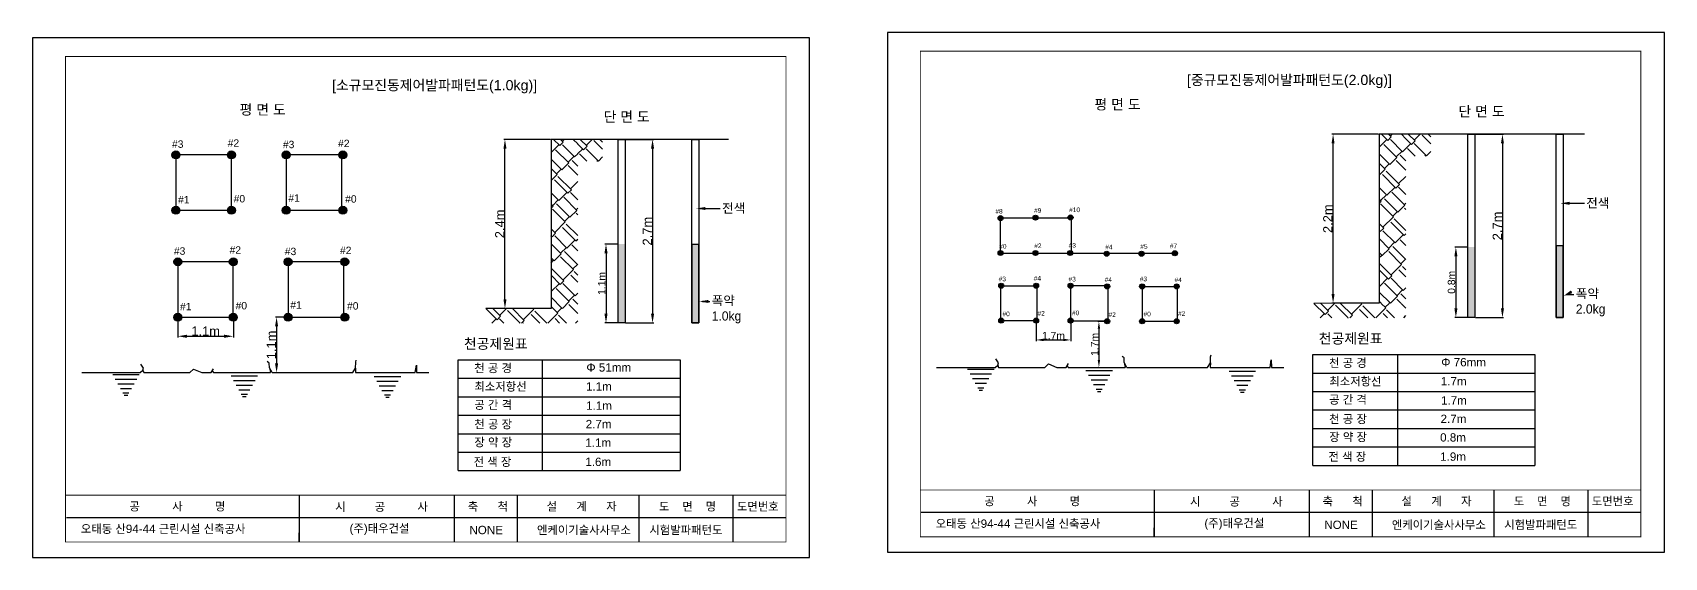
# Model space of a CAD drawing. Header units: millimetres. Extents: x -19 to 11377, y -963 to 606.
# Drawn here: x 7049 to 8815, y 15 to 583 of the extents above; entities that cross this region are included whole.
import ezdxf
from ezdxf import colors
from ezdxf.entities.mleader import LeaderData, LeaderLine
from ezdxf.enums import TextEntityAlignment as Align
from ezdxf.math import Vec2, Vec3

# ---------------------------------------------------------------- set-up
doc = ezdxf.new("R2010")
doc.units = ezdxf.units.MM
doc.layers.get('Defpoints').update_dxf_attribs({"color": 5})
doc.layers.add('FORM-TXT', color=2, linetype='Continuous')
doc.layers.add('도각', color=7, linetype='Continuous')
doc.styles.get("Standard").update_dxf_attribs({"font": 'arial.ttf'})
doc.dimstyles.new('ISO-25', dxfattribs={"dimtxt": 2.5, "dimasz": 2.5, "dimexe": 1.25, "dimexo": 0.625, "dimtad": 1, "dimtxsty": 'Standard', "dimcen": 2.5, "dimadec": 0, "dimazin": 0, "dimtfac": 1, "dimtmove": 0, "dimatfit": 3, "dimfxl": 1, "dimarcsym": 0})
pattern_1 = [(45, (7048.087, -17.987), (16.9727, 47.14634), [10.668, -8.89, 12.446, -5.334, 16.002, -7.112]), (45, (7055.002, -9.815), (16.9727, 47.14634), [8.89, -33.782, 7.112, -10.668]), (45, (7071.66, 3.7), (16.9727, 47.14634), [5.334, -55.118]), (135, (7048.087, -17.987), (-25.77334, 4.40033), [20.447, -64.897]), (135, (7055.63, -10.444), (-25.77334, 4.40033), [20.0025, -65.3415]), (135, (7061.917, -4.158), (-25.77334, 4.40033), [18.669, -66.675]), (135, (7071.66, 3.7), (-25.77334, 4.40033), [20.447, -64.897]), (135, (7075.432, 7.472), (-25.77334, 4.40033), [20.447, -64.897]), (135, (7085.804, 19.73), (-25.77334, 4.40033), [19.558, -65.786])]
pattern_2 = [(45, (7944.52, -12.327), (16.9727, 47.14634), [10.668, -8.89, 12.446, -5.334, 16.002, -7.112]), (45, (7951.435, -4.155), (16.9727, 47.14634), [8.89, -33.782, 7.112, -10.668]), (45, (7968.093, 9.36), (16.9727, 47.14634), [5.334, -55.118]), (135, (7944.52, -12.327), (-25.77334, 4.40033), [20.447, -64.897]), (135, (7952.064, -4.784), (-25.77334, 4.40033), [20.0025, -65.3415]), (135, (7958.35, 1.503), (-25.77334, 4.40033), [18.669, -66.675]), (135, (7968.093, 9.36), (-25.77334, 4.40033), [20.447, -64.897]), (135, (7971.865, 13.132), (-25.77334, 4.40033), [20.447, -64.897]), (135, (7982.237, 25.39), (-25.77334, 4.40033), [19.558, -65.786])]

# ---------------------------------------------------------------- blocks, each defined once
blk = doc.blocks.new('*D70')
at = {"color": 0, "lineweight": -2, "transparency": 16777216}
for p, q in [((7690.5, 467.5), (7720.9, 467.5)), ((7719.7, 457.5), (7719.7, 278.8)), ((7690.5, 268.8), (7720.9, 268.8))]:
    blk.add_line(p, q, dxfattribs=at)
at = {"color": 0, "transparency": 16777216}
for points in [[(7718, 457.5), (7721.4, 457.5), (7719.7, 467.5)], [(7718, 278.8), (7721.4, 278.8), (7719.7, 268.8)]]:
    blk.add_solid(points, dxfattribs=at)
at = {"layer": 'Defpoints', "color": 0, "transparency": 16777216}
for p in [(7689.9, 467.5), (7689.9, 268.8), (7719.7, 268.8)]:
    blk.add_point(p, dxfattribs=at)
at = {"color": 0, "transparency": 16777216, "insert": (7714, 368.1), "char_height": 10, "attachment_point": 5, "rotation": 90}
blk.add_mtext('2.7m', dxfattribs=at)
blk = doc.blocks.new('*D71')
at = {"color": 0, "lineweight": -2, "transparency": 16777216}
for p, q in [((7609.3, 467.5), (7558.7, 467.5)), ((7559.9, 294.4), (7559.9, 457.5)), ((7609.3, 284.4), (7558.7, 284.4))]:
    blk.add_line(p, q, dxfattribs=at)
at = {"color": 0, "transparency": 16777216}
for points in [[(7558.3, 457.5), (7561.6, 457.5), (7559.9, 467.5)], [(7558.3, 294.4), (7561.6, 294.4), (7559.9, 284.4)]]:
    blk.add_solid(points, dxfattribs=at)
at = {"layer": 'Defpoints', "color": 0, "transparency": 16777216}
for p in [(7559.9, 467.5), (7609.9, 467.5), (7609.9, 284.4)]:
    blk.add_point(p, dxfattribs=at)
at = {"color": 0, "transparency": 16777216, "insert": (7554.3, 376), "char_height": 10, "attachment_point": 5, "rotation": 90}
blk.add_mtext('2.4m', dxfattribs=at)
blk = doc.blocks.new('*D69')
at = {"color": 0, "lineweight": -2, "transparency": 16777216}
for p, q in [((7682.1, 354.2), (7668, 354.2)), ((7669.3, 344.2), (7669.3, 278.8)), ((7682.1, 268.8), (7668, 268.8))]:
    blk.add_line(p, q, dxfattribs=at)
at = {"color": 0, "transparency": 16777216}
for points in [[(7667.6, 344.2), (7671, 344.2), (7669.3, 354.2)], [(7667.6, 278.8), (7671, 278.8), (7669.3, 268.8)]]:
    blk.add_solid(points, dxfattribs=at)
at = {"layer": 'Defpoints', "color": 0, "transparency": 16777216}
for p in [(7682.4, 354.2), (7669.3, 268.8), (7682.4, 268.8)]:
    blk.add_point(p, dxfattribs=at)
at = {"color": 0, "transparency": 16777216, "insert": (7664.7, 311.5), "char_height": 8, "attachment_point": 5, "rotation": 90}
blk.add_mtext('1.1m', dxfattribs=at)
blk = doc.blocks.new('*D72')
at = {"color": 0, "lineweight": -2, "transparency": 16777216}
for p, q in [((7324.5, 274.9), (7311.4, 274.9)), ((7312.7, 264.9), (7312.7, 224.9)), ((7308.4, 214.9), (7313.9, 214.9))]:
    blk.add_line(p, q, dxfattribs=at)
at = {"color": 0, "transparency": 16777216}
for points in [[(7311, 264.9), (7314.4, 264.9), (7312.7, 274.9)], [(7311, 224.9), (7314.4, 224.9), (7312.7, 214.9)]]:
    blk.add_solid(points, dxfattribs=at)
at = {"layer": 'Defpoints', "color": 0, "transparency": 16777216}
for p in [(7325.1, 274.9), (7307.8, 214.9), (7312.7, 214.9)]:
    blk.add_point(p, dxfattribs=at)
at = {"color": 0, "transparency": 16777216, "insert": (7307, 244.9), "char_height": 10, "attachment_point": 5, "rotation": 90}
blk.add_mtext('1.1m', dxfattribs=at)
blk = doc.blocks.new('*D73')
at = {"color": 0, "lineweight": -2, "transparency": 16777216}
for p, q in [((7205.8, 274.3), (7205.8, 253)), ((7265.9, 274.3), (7265.9, 253)), ((7215.8, 254.3), (7255.9, 254.3))]:
    blk.add_line(p, q, dxfattribs=at)
at = {"color": 0, "transparency": 16777216}
for points in [[(7215.8, 256), (7215.8, 252.6), (7205.8, 254.3)], [(7255.9, 256), (7255.9, 252.6), (7265.9, 254.3)]]:
    blk.add_solid(points, dxfattribs=at)
at = {"layer": 'Defpoints', "color": 0, "transparency": 16777216}
for p in [(7205.8, 274.9), (7265.9, 274.9), (7265.9, 254.3)]:
    blk.add_point(p, dxfattribs=at)
at = {"color": 0, "transparency": 16777216, "insert": (7235.9, 259.9), "char_height": 10, "attachment_point": 5}
blk.add_mtext('1.1m', dxfattribs=at)
blk = doc.blocks.new('*D75')
at = {"color": 0, "lineweight": -2, "transparency": 16777216}
for p, q in [((8610.5, 473.1), (8641, 473.1)), ((8639.7, 463.1), (8639.7, 284.5)), ((8610.5, 274.5), (8641, 274.5))]:
    blk.add_line(p, q, dxfattribs=at)
at = {"color": 0, "transparency": 16777216}
for points in [[(8638.1, 463.1), (8641.4, 463.1), (8639.7, 473.1)], [(8638.1, 284.5), (8641.4, 284.5), (8639.7, 274.5)]]:
    blk.add_solid(points, dxfattribs=at)
at = {"layer": 'Defpoints', "color": 0, "transparency": 16777216}
for p in [(8609.9, 473.1), (8609.9, 274.5), (8639.7, 274.5)]:
    blk.add_point(p, dxfattribs=at)
at = {"color": 0, "transparency": 16777216, "insert": (8634.1, 373.8), "char_height": 10, "attachment_point": 5, "rotation": 90}
blk.add_mtext('2.7m', dxfattribs=at)
blk = doc.blocks.new('*D76')
at = {"color": 0, "lineweight": -2, "transparency": 16777216}
for p, q in [((8505.7, 473.1), (8455.1, 473.1)), ((8456.4, 300.1), (8456.4, 463.1)), ((8505.7, 290.1), (8455.1, 290.1))]:
    blk.add_line(p, q, dxfattribs=at)
at = {"color": 0, "transparency": 16777216}
for points in [[(8454.7, 463.1), (8458, 463.1), (8456.4, 473.1)], [(8454.7, 300.1), (8458, 300.1), (8456.4, 290.1)]]:
    blk.add_solid(points, dxfattribs=at)
at = {"layer": 'Defpoints', "color": 0, "transparency": 16777216}
for p in [(8456.4, 473.1), (8506.3, 473.1), (8506.3, 290.1)]:
    blk.add_point(p, dxfattribs=at)
at = {"color": 0, "transparency": 16777216, "insert": (8450.7, 381.6), "char_height": 10, "attachment_point": 5, "rotation": 90}
blk.add_mtext('2.2m', dxfattribs=at)
blk = doc.blocks.new('*D74')
at = {"color": 0, "lineweight": -2, "transparency": 16777216}
for p, q in [((8602.1, 350.9), (8588.1, 350.9)), ((8589.3, 340.9), (8589.3, 284.5)), ((8602.1, 274.5), (8588.1, 274.5))]:
    blk.add_line(p, q, dxfattribs=at)
at = {"color": 0, "transparency": 16777216}
for points in [[(8587.7, 340.9), (8591, 340.9), (8589.3, 350.9)], [(8587.7, 284.5), (8591, 284.5), (8589.3, 274.5)]]:
    blk.add_solid(points, dxfattribs=at)
at = {"layer": 'Defpoints', "color": 0, "transparency": 16777216}
for p in [(8602.4, 350.9), (8589.3, 274.5), (8602.4, 274.5)]:
    blk.add_point(p, dxfattribs=at)
at = {"color": 0, "transparency": 16777216, "insert": (8584.6, 312.7), "char_height": 8, "attachment_point": 5, "rotation": 90}
blk.add_mtext('0.8m', dxfattribs=at)
blk = doc.blocks.new('*D77')
at = {"color": 0, "lineweight": -2}
for p, q in [((8214.7, 270.4), (8201.6, 270.4)), ((8202.9, 262.4), (8202.9, 228.6)), ((8198.6, 220.6), (8204.1, 220.6))]:
    blk.add_line(p, q, dxfattribs=at)
at = {"color": 0}
for points in [[(8204.2, 262.4), (8201.6, 262.4), (8202.9, 270.4)], [(8201.6, 228.6), (8204.2, 228.6), (8202.9, 220.6)]]:
    blk.add_solid(points, dxfattribs=at)
at = {"layer": 'Defpoints', "color": 0}
for p in [(8215.3, 270.4), (8198, 220.6), (8202.9, 220.6)]:
    blk.add_point(p, dxfattribs=at)
at = {"color": 0, "insert": (8198.3, 245.5), "char_height": 8, "attachment_point": 5, "rotation": 90}
blk.add_mtext('1.7m', dxfattribs=at)
blk = doc.blocks.new('*D78')
at = {"color": 0, "lineweight": -2}
for p, q in [((8135, 270.3), (8135, 249.1)), ((8172.4, 270.3), (8172.4, 249.1)), ((8143, 250.3), (8164.4, 250.3))]:
    blk.add_line(p, q, dxfattribs=at)
at = {"color": 0}
for points in [[(8143, 251.7), (8143, 249), (8135, 250.3)], [(8164.4, 249), (8164.4, 251.7), (8172.4, 250.3)]]:
    blk.add_solid(points, dxfattribs=at)
at = {"layer": 'Defpoints', "color": 0}
for p in [(8135, 271), (8172.4, 271), (8172.4, 250.3)]:
    blk.add_point(p, dxfattribs=at)
at = {"color": 0, "insert": (8153.7, 255), "char_height": 8, "attachment_point": 5}
blk.add_mtext('1.7m', dxfattribs=at)

msp = doc.modelspace()

# ---------------------------------------------------------------- hatches: boundary and pattern name
h = msp.add_hatch()
h.set_pattern_fill('AR-RSHKE', color=0, scale=0.07, angle=45)
h.set_pattern_definition(pattern_1)
h.paths.add_polyline_path([(7638.748, 467.463), (7609.896, 467.463), (7609.896, 284.435), (7638.748, 284.435)])
h = msp.add_hatch()
h.set_pattern_fill('AR-RSHKE', color=0, scale=0.07, angle=45)
h.set_pattern_definition(pattern_1)
h.paths.add_polyline_path([(7638.452, 467.128), (7665.627, 467.128), (7665.627, 443.791), (7638.452, 443.791)])
h = msp.add_hatch()
h.set_pattern_fill('AR-RSHKE', color=0, scale=0.07, angle=45)
h.set_pattern_definition(pattern_2)
h.paths.add_polyline_path([(8535.182, 473.123), (8506.329, 473.123), (8506.329, 290.096), (8535.182, 290.096)])
h = msp.add_hatch()
h.set_pattern_fill('AR-RSHKE', color=0, scale=0.07, angle=45)
h.set_pattern_definition(pattern_2)
h.paths.add_polyline_path([(8534.885, 472.788), (8562.06, 472.788), (8562.06, 449.451), (8534.885, 449.451)])
h = msp.add_hatch(color=0)
h.dxf.hatch_style = 1
edge = h.paths.add_edge_path()
edge.add_arc((7203.739, 450.694), 4.312, 0, 360)
h = msp.add_hatch(color=0)
h.dxf.hatch_style = 1
edge = h.paths.add_edge_path()
edge.add_arc((7263.739, 450.694), 4.312, 0, 360)
h = msp.add_hatch(color=0)
h.dxf.hatch_style = 1
edge = h.paths.add_edge_path()
edge.add_arc((7323.051, 450.694), 4.312, 0, 360)
h = msp.add_hatch(color=0)
h.dxf.hatch_style = 1
edge = h.paths.add_edge_path()
edge.add_arc((7384.427, 450.694), 4.312, 0, 360)
h = msp.add_hatch(color=0)
h.dxf.hatch_style = 1
edge = h.paths.add_edge_path()
edge.add_arc((7203.739, 390.714), 4.312, 0, 360)
h = msp.add_hatch(color=0)
h.dxf.hatch_style = 1
edge = h.paths.add_edge_path()
edge.add_arc((7263.739, 390.694), 4.312, 0, 360)
h = msp.add_hatch(color=0)
h.dxf.hatch_style = 1
edge = h.paths.add_edge_path()
edge.add_arc((7323.051, 390.694), 4.312, 0, 360)
h = msp.add_hatch(color=0)
h.dxf.hatch_style = 1
edge = h.paths.add_edge_path()
edge.add_arc((7384.427, 390.694), 4.312, 0, 360)
h = msp.add_hatch(color=0)
h.dxf.hatch_style = 1
edge = h.paths.add_edge_path()
edge.add_arc((8096.504, 382.242), 2.717, 0, 360)
h = msp.add_hatch(color=0)
h.dxf.hatch_style = 1
edge = h.paths.add_edge_path()
edge.add_arc((8134.115, 382.705), 2.717, 0, 360)
h = msp.add_hatch(color=0)
h.dxf.hatch_style = 1
edge = h.paths.add_edge_path()
edge.add_arc((8172.144, 382.945), 2.717, 0, 360)
h = msp.add_hatch(color=251)
h.dxf.hatch_style = 1
h.paths.add_polyline_path([(7689.896, 354.225), (7682.39, 354.225), (7682.39, 268.837), (7689.896, 268.837)])
h = msp.add_hatch(color=251)
h.dxf.hatch_style = 1
h.paths.add_polyline_path([(7762.39, 268.837), (7769.896, 268.837), (7769.896, 353.609), (7762.39, 353.609)])
h = msp.add_hatch(color=0)
h.dxf.hatch_style = 1
edge = h.paths.add_edge_path()
edge.add_arc((7205.806, 334.9), 4.312, 0, 360)
h = msp.add_hatch(color=0)
h.dxf.hatch_style = 1
edge = h.paths.add_edge_path()
edge.add_arc((7265.806, 334.9), 4.312, 0, 360)
h = msp.add_hatch(color=0)
h.dxf.hatch_style = 1
edge = h.paths.add_edge_path()
edge.add_arc((7325.118, 334.9), 4.312, 0, 360)
h = msp.add_hatch(color=0)
h.dxf.hatch_style = 1
edge = h.paths.add_edge_path()
edge.add_arc((7386.493, 334.9), 4.312, 0, 360)
h = msp.add_hatch(color=0)
h.dxf.hatch_style = 1
edge = h.paths.add_edge_path()
edge.add_arc((8096.504, 344.454), 2.717, 0, 360)
h = msp.add_hatch(color=0)
h.dxf.hatch_style = 1
edge = h.paths.add_edge_path()
edge.add_arc((8134.304, 344.442), 2.717, 0, 360)
h = msp.add_hatch(color=0)
h.dxf.hatch_style = 1
edge = h.paths.add_edge_path()
edge.add_arc((8171.67, 344.442), 2.717, 0, 360)
h = msp.add_hatch(color=0)
h.dxf.hatch_style = 1
edge = h.paths.add_edge_path()
edge.add_arc((8211.286, 343.708), 2.717, 0, 360)
h = msp.add_hatch(color=0)
h.dxf.hatch_style = 1
edge = h.paths.add_edge_path()
edge.add_arc((8249.086, 343.696), 2.717, 0, 360)
h = msp.add_hatch(color=0)
h.dxf.hatch_style = 1
edge = h.paths.add_edge_path()
edge.add_arc((8285.175, 344.174), 2.717, 0, 360)
h = msp.add_hatch(color=251)
h.dxf.hatch_style = 1
h.paths.add_polyline_path([(8609.923, 351.014), (8602.417, 351.014), (8602.417, 274.497), (8609.923, 274.497)])
h = msp.add_hatch(color=251)
h.dxf.hatch_style = 1
h.paths.add_polyline_path([(8697.817, 274.497), (8705.323, 274.497), (8705.323, 352.361), (8697.817, 352.361)])
h = msp.add_hatch(color=0)
h.dxf.hatch_style = 1
edge = h.paths.add_edge_path()
edge.add_arc((8097.107, 309.043), 2.717, 0, 360)
h = msp.add_hatch(color=0)
h.dxf.hatch_style = 1
edge = h.paths.add_edge_path()
edge.add_arc((8134.907, 309.043), 2.717, 0, 360)
h = msp.add_hatch(color=0)
h.dxf.hatch_style = 1
edge = h.paths.add_edge_path()
edge.add_arc((8172.274, 309.043), 2.717, 0, 360)
h = msp.add_hatch(color=0)
h.dxf.hatch_style = 1
edge = h.paths.add_edge_path()
edge.add_arc((8211.889, 308.297), 2.717, 0, 360)
h = msp.add_hatch(color=0)
h.dxf.hatch_style = 1
edge = h.paths.add_edge_path()
edge.add_arc((8249.689, 308.297), 2.717, 0, 360)
h = msp.add_hatch(color=0)
h.dxf.hatch_style = 1
edge = h.paths.add_edge_path()
edge.add_arc((8287.056, 308.297), 2.717, 0, 360)
h = msp.add_hatch()
h.set_pattern_fill('AR-RSHKE', color=0, scale=0.07, angle=45)
h.set_pattern_definition(pattern_1)
h.paths.add_polyline_path([(7539.108, 284.271), (7638.792, 284.271), (7638.792, 268.564), (7539.108, 268.564)])
h = msp.add_hatch()
h.set_pattern_fill('AR-RSHKE', color=0, scale=0.07, angle=45)
h.set_pattern_definition(pattern_2)
h.paths.add_polyline_path([(8435.541, 289.931), (8535.225, 289.931), (8535.225, 274.224), (8435.541, 274.224)])
h = msp.add_hatch(color=0)
h.dxf.hatch_style = 1
edge = h.paths.add_edge_path()
edge.add_arc((7205.806, 274.92), 4.312, 0, 360)
h = msp.add_hatch(color=0)
h.dxf.hatch_style = 1
edge = h.paths.add_edge_path()
edge.add_arc((7265.806, 274.9), 4.312, 0, 360)
h = msp.add_hatch(color=0)
h.dxf.hatch_style = 1
edge = h.paths.add_edge_path()
edge.add_arc((7325.118, 274.9), 4.312, 0, 360)
h = msp.add_hatch(color=0)
h.dxf.hatch_style = 1
edge = h.paths.add_edge_path()
edge.add_arc((7386.493, 274.9), 4.312, 0, 360)
h = msp.add_hatch(color=0)
h.dxf.hatch_style = 1
edge = h.paths.add_edge_path()
edge.add_arc((8097.107, 271.256), 2.717, 0, 360)
h = msp.add_hatch(color=0)
h.dxf.hatch_style = 1
edge = h.paths.add_edge_path()
edge.add_arc((8134.907, 271.243), 2.717, 0, 360)
h = msp.add_hatch(color=0)
h.dxf.hatch_style = 1
edge = h.paths.add_edge_path()
edge.add_arc((8172.274, 271.243), 2.717, 0, 360)
h = msp.add_hatch(color=0)
h.dxf.hatch_style = 1
edge = h.paths.add_edge_path()
edge.add_arc((8211.889, 270.51), 2.717, 0, 360)
h = msp.add_hatch(color=0)
h.dxf.hatch_style = 1
edge = h.paths.add_edge_path()
edge.add_arc((8249.689, 270.497), 2.717, 0, 360)
h = msp.add_hatch(color=0)
h.dxf.hatch_style = 1
edge = h.paths.add_edge_path()
edge.add_arc((8287.056, 270.497), 2.717, 0, 360)

# ---------------------------------------------------------------- linework, layer by layer
for p, q in [((8096.774, 270.751), (8096.774, 308.889)), ((8096.774, 308.889), (8135.534, 308.889)), ((8135.534, 308.889), (8135.534, 271.165)), ((8135.534, 271.165), (8097.189, 271.165))]:
    msp.add_line(p, q)
at = {"color": 0}
for p, q in [((8094.022, 225.414), (8091.283, 229.73)), ((8230.093, 230.992), (8227.936, 232.534)), ((8230.33, 225.758), (8230.093, 230.992)), ((8323.586, 225.566), (8323.807, 231.991)), ((8323.807, 231.991), (8324.307, 234.067)), ((8526.246, 234.53), (8526.246, 114.475)), ((7165.136, 214.9), (7168.028, 217.491)), ((7168.621, 219.754), (7165.882, 224.069)), ((7168.028, 217.491), (7168.621, 219.754)), ((7168.028, 217.491), (7168.928, 214.9)), ((7218.841, 214.9), (7222.837, 218.615)), ((7222.837, 218.615), (7231.778, 214.9)), ((7241.926, 214.9), (7244.449, 218.998)), ((7243.134, 216.862), (7244.267, 214.9)), ((7304.691, 225.332), (7302.535, 226.874)), ((7304.929, 220.098), (7304.691, 225.332)), ((7307.817, 214.9), (7304.929, 220.098)), ((7304.929, 220.098), (7306.023, 214.9)), ((7395.106, 214.9), (7398.184, 219.906)), ((7398.184, 219.906), (7398.012, 214.9)), ((7398.184, 219.906), (7398.406, 226.33)), ((7398.406, 226.33), (7398.905, 228.407)), ((7462.89, 214.9), (7464.017, 223.103)), ((7464.017, 223.103), (7464.205, 214.9)), ((7600.205, 228.869), (7600.205, 108.815)), ((8090.538, 220.56), (8093.43, 223.152)), ((8093.43, 223.152), (8094.022, 225.414)), ((8093.43, 223.152), (8094.329, 220.56)), ((8144.242, 220.56), (8148.238, 224.276)), ((8148.238, 224.276), (8157.18, 220.56)), ((8167.327, 220.56), (8169.85, 224.658)), ((8168.535, 222.522), (8169.669, 220.56)), ((8233.219, 220.56), (8230.33, 225.758)), ((8230.33, 225.758), (8231.425, 220.56)), ((8320.508, 220.56), (8323.586, 225.566)), ((8323.586, 225.566), (8323.413, 220.56)), ((8388.292, 220.56), (8389.418, 228.763)), ((8389.418, 228.763), (8389.607, 220.56)), ((8434.554, 214.475), (8674.892, 214.475)), ((7509.153, 208.815), (7749.49, 208.815)), ((8434.554, 194.475), (8674.892, 194.475)), ((7509.153, 188.815), (7749.49, 188.815)), ((7509.153, 168.815), (7749.49, 168.815)), ((8434.554, 174.475), (8674.892, 174.475)), ((7509.153, 148.815), (7749.49, 148.815)), ((8434.554, 154.475), (8674.892, 154.475)), ((7509.153, 128.815), (7749.49, 128.815)), ((8434.554, 134.475), (8674.892, 134.475)), ((7509.153, 108.815), (7749.49, 108.815)), ((8434.554, 114.475), (8674.892, 114.475))]:
    msp.add_line(p, q, dxfattribs=at)
for points in [[(7801.969, 467.463), (7609.896, 467.463), (7609.896, 284.439), (7539.108, 284.271)], [(8728.607, 473.123), (8506.329, 473.123), (8506.329, 290.1), (8435.541, 289.931)], [(7203.739, 390.694), (7263.739, 390.694), (7263.739, 450.694), (7203.739, 450.694), (7203.739, 390.694)], [(7323.051, 450.694), (7323.051, 390.694), (7383.395, 390.694), (7383.395, 450.694), (7323.051, 450.694)], [(7205.806, 274.9), (7265.806, 274.9), (7265.806, 334.9), (7205.806, 334.9), (7205.806, 274.9)], [(7325.118, 334.9), (7325.118, 274.9), (7385.462, 274.9), (7385.462, 334.9), (7325.118, 334.9)], [(8434.554, 114.475), (8434.554, 234.53), (8674.892, 234.53), (8674.892, 114.475)], [(7101.846, 214.9), (7165.136, 214.9)], [(7135.272, 212.913), (7164.013, 212.913)], [(7168.928, 214.9), (7218.841, 214.9)], [(7231.778, 214.9), (7241.926, 214.9)], [(7244.267, 214.9), (7306.023, 214.9)], [(7307.817, 214.9), (7395.106, 214.9)], [(7398.012, 214.9), (7462.89, 214.9)], [(7464.205, 214.9), (7477.643, 214.9)], [(7509.153, 108.815), (7509.153, 228.869), (7749.49, 228.869), (7749.49, 108.815)], [(8027.247, 220.56), (8090.538, 220.56)], [(8060.673, 218.573), (8089.414, 218.573)], [(8063.442, 213.573), (8086.645, 213.573)], [(8094.329, 220.56), (8144.242, 220.56)], [(8157.18, 220.56), (8167.327, 220.56)], [(8169.669, 220.56), (8231.425, 220.56)], [(8188.844, 217.088), (8217.584, 217.088)], [(8191.612, 212.088), (8214.816, 212.088)], [(8233.219, 220.56), (8320.508, 220.56)], [(8323.413, 220.56), (8388.292, 220.56)], [(8343.761, 216.381), (8372.502, 216.381)], [(8389.607, 220.56), (8403.044, 220.56)], [(7138.041, 207.913), (7161.244, 207.913)], [(7140.809, 202.913), (7158.475, 202.913)], [(7143.591, 197.913), (7155.72, 197.913)], [(7263.442, 211.428), (7292.183, 211.428)], [(7266.211, 206.428), (7289.414, 206.428)], [(7268.98, 201.428), (7286.645, 201.428)], [(7271.761, 196.428), (7283.89, 196.428)], [(7418.359, 210.721), (7447.1, 210.721)], [(7421.128, 205.721), (7444.332, 205.721)], [(7423.897, 200.721), (7441.563, 200.721)], [(7426.679, 195.721), (7438.807, 195.721)], [(8066.211, 208.573), (8083.877, 208.573)], [(8068.993, 203.573), (8081.121, 203.573)], [(8071.733, 198.573), (8078.324, 198.573)], [(8073.144, 196.073), (8076.966, 196.073)], [(8194.381, 207.088), (8212.047, 207.088)], [(8197.163, 202.088), (8209.291, 202.088)], [(8199.903, 197.088), (8206.494, 197.088)], [(8201.314, 194.588), (8205.136, 194.588)], [(8346.53, 211.381), (8369.733, 211.381)], [(8349.298, 206.381), (8366.964, 206.381)], [(8352.08, 201.381), (8364.209, 201.381)], [(8354.82, 196.381), (8361.411, 196.381)], [(7146.331, 192.913), (7152.922, 192.913)], [(7147.742, 190.413), (7151.564, 190.413)], [(7274.501, 191.428), (7281.092, 191.428)], [(7275.912, 188.928), (7279.734, 188.928)], [(7429.419, 190.721), (7436.01, 190.721)], [(7430.83, 188.221), (7434.652, 188.221)], [(8356.231, 193.881), (8360.053, 193.881)], [(7337.279, 82.155), (7337.279, 31.521), (7337.279, 41.318)], [(8262.681, 87.815), (8262.681, 37.181), (8262.681, 46.978)]]:
    msp.add_lwpolyline(points, dxfattribs=at)
for points in [[(7682.39, 467.463), (7689.896, 467.463), (7689.896, 268.837), (7682.39, 268.837)], [(7762.39, 467.463), (7769.896, 467.463), (7769.896, 268.837), (7762.39, 268.837)], [(8602.417, 473.123), (8609.923, 473.123), (8609.923, 274.497), (8602.417, 274.497)], [(8697.817, 473.123), (8705.323, 473.123), (8705.323, 274.497), (8697.817, 274.497)], [(7769.896, 353.609), (7762.39, 353.609), (7762.39, 268.837), (7769.896, 268.837)], [(8705.323, 352.361), (8697.817, 352.361), (8697.817, 274.497), (8705.323, 274.497)]]:
    msp.add_lwpolyline(points, close=True, dxfattribs=at)
for points in [[(8285.093, 343.881), (8096.476, 343.881), (8096.476, 382.641), (8172.752, 382.641), (8172.752, 344.088)], [(8172.428, 271.373), (8172.428, 309.096), (8212.639, 309.096), (8212.639, 270.544), (8173.464, 270.544)], [(8249.947, 270.129), (8249.947, 308.267), (8287.463, 308.267), (8287.463, 270.336), (8250.569, 270.336)]]:
    msp.add_lwpolyline(points)
for centre, radius in [((7203.739, 450.694), 4.312), ((7263.739, 450.694), 4.312), ((7323.051, 450.694), 4.312), ((7384.427, 450.694), 4.312), ((7203.739, 390.714), 4.312), ((7263.739, 390.694), 4.312), ((7323.051, 390.694), 4.312), ((7384.427, 390.694), 4.312), ((8096.504, 382.242), 2.717), ((8134.115, 382.705), 2.717), ((8172.144, 382.945), 2.717), ((7205.806, 334.9), 4.312), ((7265.806, 334.9), 4.312), ((7325.118, 334.9), 4.312), ((7386.493, 334.9), 4.312), ((8096.504, 344.454), 2.717), ((8134.304, 344.442), 2.717), ((8171.67, 344.442), 2.717), ((8211.286, 343.708), 2.717), ((8249.086, 343.696), 2.717), ((8285.175, 344.174), 2.717), ((8097.107, 309.043), 2.717), ((8134.907, 309.043), 2.717), ((8172.274, 309.043), 2.717), ((8211.889, 308.297), 2.717), ((8249.689, 308.297), 2.717), ((8287.056, 308.297), 2.717), ((7205.806, 274.92), 4.312), ((7265.806, 274.9), 4.312), ((7325.118, 274.9), 4.312), ((7386.493, 274.9), 4.312), ((8097.107, 271.256), 2.717), ((8134.907, 271.243), 2.717), ((8172.274, 271.243), 2.717), ((8211.889, 270.51), 2.717), ((8249.689, 270.497), 2.717), ((8287.056, 270.497), 2.717)]:
    msp.add_circle(centre, radius, dxfattribs=at)
at = {"layer": 'Defpoints', "color": 0}
for points in [[(8815.012, 583.103), (7974.012, 583.103), (7974.012, 20.526), (8815.012, 20.526)], [(7889.611, 577.443), (7048.611, 577.443), (7048.611, 14.865), (7889.611, 14.865)]]:
    msp.add_lwpolyline(points, close=True, dxfattribs=at)
at = {"layer": '도각', "color": 0}
for p, q in [((7505.065, 82.155), (7505.065, 31.521)), ((7573.186, 82.155), (7573.186, 31.521)), ((7704.877, 82.155), (7704.877, 31.521)), ((7806.644, 82.155), (7806.644, 31.521)), ((8430.467, 87.815), (8430.467, 37.181)), ((8498.588, 87.815), (8498.588, 37.181)), ((8630.278, 87.815), (8630.278, 37.181)), ((8732.045, 87.815), (8732.045, 37.181)), ((7085.141, 58.202), (7864.192, 58.202)), ((8010.542, 63.862), (8789.594, 63.862))]:
    msp.add_line(p, q, dxfattribs=at)
at = {"layer": '도각', "color": 0, "const_width": 1, "flags": 128}
for points in [[(7864.192, 557.335), (7864.192, 31.521), (7084.192, 31.521), (7084.192, 557.335)], [(8789.594, 562.995), (8789.594, 37.181), (8009.594, 37.181), (8009.594, 562.995)]]:
    msp.add_lwpolyline(points, close=True, dxfattribs=at)
at = {"layer": '도각', "color": 0, "const_width": 0.946}
for points in [[(7084.192, 82.155), (7864.192, 82.155)], [(8009.594, 87.815), (8789.594, 87.815)]]:
    msp.add_lwpolyline(points, dxfattribs=at)

# ---------------------------------------------------------------- texts
at = {"color": 0}
for s, height, p in [('[소규모진동제어발파패턴도(1.0kg)]', 11, (7372.749, 520.695)), ('[중규모진동제어발파패턴도(2.0kg)]', 11, (8298.151, 526.355)), ('평 면 도', 11, (8198.055, 499.917)), ('평 면 도', 11, (7272.654, 494.257)), ('단 면 도', 11, (7666.698, 486.537)), ('단 면 도', 11, (8592.1, 492.197)), ('#3', 8, (7199.449, 458.38)), ('#2', 8, (7259.756, 459.506)), ('#3', 8, (7319.499, 457.985)), ('#2', 8, (7379.243, 459.112)), ('#0', 8, (7266.227, 399.219)), ('#1', 8, (7325.445, 399.952)), ('#0', 8, (7386.89, 398.994)), ('#1', 8, (7206.047, 398.261)), ('#8', 5.04, (8090.844, 387.007)), ('#9', 5.04, (8132.725, 387.999)), ('#10', 5.04, (8170.695, 388.7)), ('#0', 5.04, (8095, 349.132)), ('#2', 5.04, (8132.914, 349.736)), ('#3', 5.04, (8170.221, 350.197)), ('#4', 5.04, (8209.782, 348.386)), ('#5', 5.04, (8247.696, 348.989)), ('#7', 5.04, (8279.708, 349.649)), ('#3', 8, (7201.515, 342.585)), ('#2', 8, (7261.822, 343.712)), ('#3', 8, (7321.566, 342.191)), ('#2', 8, (7381.309, 343.318)), ('#3', 5.04, (8094.404, 313.885)), ('#4', 5.04, (8132.398, 314.595)), ('#3', 5.04, (8170.036, 313.637)), ('#4', 5.04, (8209.186, 313.139)), ('#3', 5.04, (8247.18, 313.849)), ('#4', 5.04, (8284.818, 312.89)), ('#1', 8, (7208.113, 282.467)), ('#0', 8, (7268.293, 283.425)), ('#1', 8, (7327.511, 284.157)), ('#0', 8, (7388.956, 283.199)), ('#0', 5.04, (8098.561, 276.011)), ('#2', 5.04, (8136.474, 276.614)), ('#0', 5.04, (8173.782, 277.075)), ('#2', 5.04, (8213.343, 275.264)), ('#0', 5.04, (8251.256, 275.868)), ('#2', 5.04, (8288.564, 276.329)), ('천공제원표', 11, (7515.507, 240.695)), ('천공제원표', 11, (8440.909, 246.356)), ('천 공 경', 9, (8452.025, 220.94)), ('Φ 76mm', 9, (8573.435, 221.72)), ('천 공 경', 9, (7526.624, 215.28)), ('Φ 51mm', 9, (7648.033, 216.059)), ('최소저항선', 9, (7526.895, 195.315)), ('1.1m', 9, (7647.624, 195.474)), ('최소저항선', 9, (8452.297, 200.976)), ('1.7m', 9, (8573.026, 201.134)), ('공 간 격', 9, (7526.721, 175.542)), ('1.1m', 9, (7647.791, 174.679)), ('공 간 격', 9, (8452.122, 181.202)), ('1.7m', 9, (8573.192, 180.339)), ('천 공 장', 9, (7526.743, 154.517)), ('2.7m', 9, (7647.331, 154.72)), ('천 공 장', 9, (8452.144, 160.177)), ('2.7m', 9, (8572.732, 160.38)), ('장 약 장', 9, (7526.791, 135.027)), ('1.1m', 9, (7646.863, 134.606)), ('장 약 장', 9, (8452.193, 140.687)), ('0.8m', 9, (8572.264, 140.266)), ('전 색 장', 9, (7525.989, 113.751)), ('전 색 장', 9, (8451.391, 119.411)), ('1.9m', 9, (8572.312, 119.51)), ('1.6m', 9, (7646.911, 113.85))]:
    msp.add_text(s, height=height, dxfattribs=at).set_placement(p)
at = {"layer": 'FORM-TXT', "color": 0}
for s, p in [('공          사          명', (7205.28, 70.045)), ('공          사          명', (8130.682, 75.705)), ('오태동 산94-44 근린시설 신축공사', (8115.315, 51.413)), ('오태동 산94-44 근린시설 신축공사', (7189.914, 45.752))]:
    msp.add_text(s, height=9, dxfattribs=at).set_placement(p, align=Align.MIDDLE_CENTER)
for p in [(8349.486, 51.294), (7424.085, 45.634)]:
    msp.add_text('(주)태우건설', height=9, dxfattribs=at).set_placement(p, align=Align.MIDDLE)
for s, p in [('엔케이기술사사무소', (8519.994, 50.104)), ('시험발파패턴도', (8641.662, 50.192)), ('엔케이기술사사무소', (7594.593, 44.444)), ('시험발파패턴도', (7716.26, 44.532))]:
    msp.add_text(s, height=9, dxfattribs=at).set_placement(p, align=Align.MIDDLE_LEFT)
at = {"layer": '도각', "color": 0}
for s, p in [('시         공          사   ', (7431.543, 69.665)), ('축      척', (7541.394, 69.955)), ('설      계      자', (7642.936, 70.061)), ('도    면    명', (7757.545, 69.984)), ('도면번호', (7833.656, 69.987)), ('시         공          사   ', (8356.945, 75.325)), ('축      척', (8466.796, 75.616)), ('설      계      자', (8568.337, 75.721)), ('도    면    명', (8682.946, 75.644)), ('도면번호', (8759.057, 75.647)), ('NONE', (8464.995, 50.154)), ('NONE', (7539.594, 44.493))]:
    msp.add_text(s, height=9, dxfattribs=at).set_placement(p, align=Align.MIDDLE_CENTER)

# ---------------------------------------------------------------- dimensions: what is measured, and where the dimension line sits
at = {"color": 0}
for base, p1, p2, text, picture, middle in [((7559.933, 467.463), (7609.896, 284.439), (7609.896, 467.463), '2.4m', '*D71', (7559.933, 375.951)), ((8456.366, 473.123), (8506.329, 290.1), (8506.329, 473.123), '2.2m', '*D76', (8456.366, 381.611))]:
    dim = msp.add_linear_dim(base=base, p1=p1, p2=p2, angle=90, text=text, dimstyle='ISO-25', override={"dimtxt": 10, "dimasz": 10}, dxfattribs=at)
    dim.commit()
    dim.dimension.update_dxf_attribs({"geometry": picture, "text_midpoint": middle, "dimtype": 161})
for base, p1, p2, text, override, picture, middle in [((7719.69, 268.837), (7689.896, 467.463), (7689.896, 268.837), '2.7m', {"dimtxt": 10, "dimasz": 10}, '*D70', (7714.045, 368.15)), ((8639.718, 274.497), (8609.923, 473.123), (8609.923, 274.497), '2.7m', {"dimtxt": 10, "dimasz": 10}, '*D75', (8634.072, 373.81)), ((7669.295, 268.837), (7682.39, 354.225), (7682.39, 268.837), '1.1m', {"dimtxt": 8, "dimasz": 10, "dimexo": 0.3}, '*D69', (7664.653, 311.531)), ((8589.322, 274.497), (8602.417, 350.944), (8602.417, 274.497), '0.8m', {"dimtxt": 8, "dimasz": 10, "dimexo": 0.3}, '*D74', (8584.612, 312.721)), ((7312.688, 214.9), (7325.118, 274.9), (7307.817, 214.9), '1.1m', {"dimtxt": 10, "dimasz": 10}, '*D72', (7307.042, 244.9)), ((8202.894, 220.56), (8215.324, 270.444), (8198.024, 220.56), '1.7m', {"dimtxt": 8, "dimasz": 8}, '*D77', (8198.253, 245.502))]:
    dim = msp.add_linear_dim(base=base, p1=p1, p2=p2, angle=90, text=text, dimstyle='ISO-25', override=override, dxfattribs=at)
    dim.commit()
    dim.dimension.update_dxf_attribs({"geometry": picture, "text_midpoint": middle})
for base, p1, p2, text, override, picture, middle in [((7265.916, 254.287), (7205.806, 274.9), (7265.916, 274.92), '1.1m', {"dimtxt": 10, "dimasz": 10}, '*D73', (7235.861, 259.933)), ((8172.405, 250.341), (8134.966, 270.964), (8172.405, 270.973), '1.7m', {"dimtxt": 8, "dimasz": 8}, '*D78', (8153.686, 254.982))]:
    dim = msp.add_linear_dim(base=base, p1=p1, p2=p2, text=text, dimstyle='ISO-25', override=override, dxfattribs=at)
    dim.commit()
    dim.dimension.update_dxf_attribs({"geometry": picture, "text_midpoint": middle})

# ---------------------------------------------------------------- leaders
ml = msp.add_multileader_mtext('Standard', dxfattribs=at)
ml.set_content('{\\fGulim|b0|i0|c129|p50;전색}')
ml.set_leader_properties()
ml.build(insert=Vec2(0, 0))
ml.multileader.update_dxf_attribs({"arrow_head_size": 10})
ctx = ml.context
ctx.base_point, ctx.char_height, ctx.arrow_head_size, ctx.plane_origin = Vec3(7792.968, 392.627), 10, 10, Vec3(7766.975, 392.627)
notes = []
notes.append((ctx, [(0, (1, 1, 0), (7784.968, 392.627), (1, 0), 8, [(0, [(7766.975, 392.627)], 0, [])])]))
ctx.mtext.insert, ctx.mtext.flow_direction = Vec3(7794.968, 397.966), 5
ml = msp.add_multileader_mtext('Standard', dxfattribs=at)
ml.set_content('{\\fGulim|b0|i0|c129|p50;전색}')
ml.set_leader_properties()
ml.build(insert=Vec2(0, 0))
ml.multileader.update_dxf_attribs({"arrow_head_size": 10})
ctx = ml.context
ctx.base_point, ctx.char_height, ctx.arrow_head_size, ctx.plane_origin = Vec3(8728.395, 398.287), 10, 10, Vec3(8702.402, 398.287)
notes.append((ctx, [(0, (1, 1, 0), (8720.395, 398.287), (1, 0), 8, [(0, [(8702.402, 398.287)], 0, [])])]))
ctx.mtext.insert, ctx.mtext.flow_direction = Vec3(8730.395, 403.627), 5
ml = msp.add_multileader_mtext('Standard', dxfattribs=at)
ml.set_content('{\\fGulim|b0|i0|c129|p34;폭약\\P\\fGulim|b0|i0|c0|p34;2.\\fGulim|b0|i0|c129|p34;0\\fGulim|b0|i0|c0|p34;kg}')
ml.set_leader_properties()
ml.build(insert=Vec2(0, 0))
ml.multileader.update_dxf_attribs({"arrow_head_size": 10})
ctx = ml.context
ctx.base_point, ctx.char_height, ctx.arrow_head_size, ctx.plane_origin = Vec3(8717.169, 299.583), 10, 10, Vec3(8705.571, 297.663)
notes.append((ctx, [(0, (1, 1, 0), (8709.169, 299.583), (1, 0), 8, [(0, [(8705.571, 297.663)], 0, [])])]))
ctx.mtext.insert, ctx.mtext.flow_direction = Vec3(8719.169, 305.542), 5
ml = msp.add_multileader_mtext('Standard', dxfattribs=at)
ml.set_content('{\\fGulim|b0|i0|c129|p50;폭약\\P1.0kg}')
ml.set_leader_properties()
ml.build(insert=Vec2(0, 0))
ml.multileader.update_dxf_attribs({"arrow_head_size": 10})
ctx = ml.context
ctx.base_point, ctx.char_height, ctx.arrow_head_size, ctx.plane_origin = Vec3(7781.742, 292.003), 10, 10, Vec3(7770.144, 292.003)
notes.append((ctx, [(0, (1, 1, 0), (7773.742, 292.003), (1, 0), 8, [(0, [(7770.144, 292.003)], 0, [])])]))
ctx.mtext.insert, ctx.mtext.flow_direction = Vec3(7783.742, 297.962), 5
for ctx, leaders in notes:
    for number, flags, end, landing, length, lines in leaders:
        leader = LeaderData()
        leader.index, (leader.has_last_leader_line, leader.has_dogleg_vector, leader.attachment_direction) = number, flags
        leader.last_leader_point, leader.dogleg_vector, leader.dogleg_length = Vec3(end), Vec3(landing), length
        for number, points, colour, breaks in lines:
            line = LeaderLine()
            line.index, line.vertices, line.color, line.breaks = number, Vec3.list(points), colors.encode_raw_color(colour), breaks
            leader.lines.append(line)
        ctx.leaders.append(leader)

doc.saveas('drawing.dxf')
